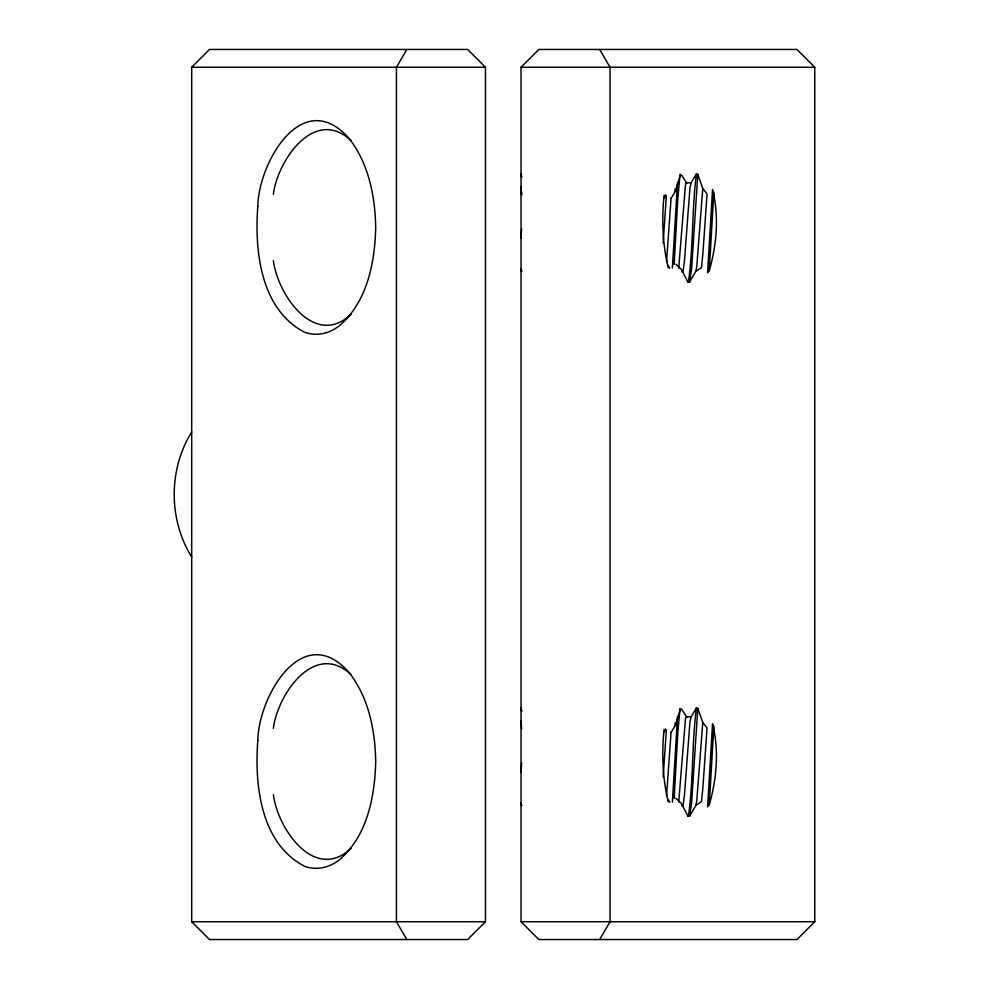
<?xml version="1.0" encoding="UTF-8"?>
<svg xmlns="http://www.w3.org/2000/svg" width="989" height="989" viewBox="0 0 989 989"><rect width="100%" height="100%" fill="white"/><g stroke="black" fill="none" stroke-linecap="round" stroke-linejoin="round"><path stroke-width="1.48" d="M713.835 192.126L709.274 270.603L707.605 272.754L712.537 189.567C719.151 215.701 716.84 244.642 709.274 270.603M713.835 726.186L709.274 804.663L707.605 806.814L712.537 723.627C719.151 749.761 716.84 778.702 709.274 804.663M521.042 238.337L521.66 228.694M521.042 772.397L521.66 762.754M674.152 264.409L677.836 198.43L680.036 174.212M674.152 798.469L677.836 732.49L680.036 708.272M663.149 242.96L666.376 195.871M663.149 777.02L666.376 729.931M671.086 197.973L666.561 261.726M672.384 268.081L677.514 182.372M671.086 732.033L666.561 795.786M672.384 802.141L677.514 716.432M664.076 195.352C661.616 219.533 662.531 244.048 668.218 267.759M664.076 729.412C661.616 753.593 662.531 778.108 668.218 801.819M681.99 271.814L682.608 272.173L683.226 270.43L684.45 261.096L689.976 187.49L691.2 182.681L696.454 173.854L697.801 174.398L702.759 188.479L696.8 266.239L695.947 271.159L689.531 282.162L687.899 282.013L681.384 269.391L675.771 264.125M681.99 805.874L682.608 806.233L683.226 804.49L684.45 795.156L689.976 721.55L691.2 716.741L696.454 707.914L697.801 708.458L702.759 722.539L696.8 800.299L695.947 805.219L689.531 816.222L687.899 816.073L681.384 803.451L675.771 798.185M678.701 268.155L685.426 185.339L686.119 182.891L691.2 182.681M678.701 802.215L685.426 719.399L686.119 716.951L691.2 716.741M697.801 174.398L691.595 269.144L689.531 282.162M697.801 708.458L691.595 803.204L689.531 816.222M696.454 173.854C691.707 209.643 693.536 246.125 688.431 281.853L687.899 282.013M696.454 707.914C691.707 743.703 693.536 780.185 688.431 815.913L687.899 816.073M273.335 194.339C277.612 160.329 314.774 106.008 351.318 140.871M273.335 728.399C277.612 694.389 314.774 640.068 351.318 674.931M671.061 198.443L675.302 191.421L680.16 175.795L681.52 175.028L686.799 183.089M671.061 732.503L675.302 725.481L680.16 709.855L681.52 709.088L686.799 717.149M664.262 198.183L665.535 194.895M664.262 732.243L665.535 728.955M406.838 49.45L396.428 67.252L396.428 921.748L406.838 939.55M599.655 939.55L610.052 921.748L610.052 67.252L599.655 49.45M191.705 67.252L209.507 49.45L467.636 49.45L485.438 67.252L485.438 921.748L467.636 939.55L209.507 939.55L191.705 921.748L191.705 67.252L485.438 67.252M521.042 67.252L538.844 49.45L796.973 49.45L814.775 67.252L814.775 921.748L796.973 939.55L538.844 939.55L521.042 921.748L521.042 67.252L814.775 67.252M351.318 314.082C314.762 348.87 277.612 294.623 273.372 260.602M351.318 848.142C314.762 882.93 277.612 828.683 273.372 794.661M695.947 271.159L701.51 267.636L702.895 253.58L707.048 193.918L702.759 188.479M695.947 805.219L701.51 801.696L702.895 787.64L707.048 727.978L702.759 722.539M191.705 921.748L485.438 921.748M521.042 921.748L814.775 921.748M668.032 265.287L669.726 268.204M668.032 799.347L669.726 802.264M521.648 271.493L521.042 268.736L521.623 271.406M521.648 805.553L521.042 802.796L521.623 805.466M521.611 177.08L521.042 173.854L521.648 177.315M521.611 711.14L521.042 707.914L521.648 711.375M675.005 189.01L675.302 191.421M675.005 723.07L675.302 725.481M521.611 194.376L521.042 186.464L521.636 194.845M521.042 720.524L521.636 728.905M191.718 557.017A106.812 92.496 -90 0 1 191.718 431.983M257.82 206.392C254.433 250.872 260.54 309.384 304.674 332.267A137.397 67.45 90 0 0 338.782 326.271C367.203 302.399 374.843 262.827 375.709 227.47C375.165 196.218 368.687 163.506 349.03 138.373C302.51 85.833 258.488 162.678 257.82 206.392M257.82 740.452C254.433 784.932 260.54 843.444 304.674 866.327A137.397 67.45 -90 0 0 338.782 860.331C367.203 836.459 374.843 796.887 375.709 761.53C375.165 730.278 368.687 697.566 349.03 672.433C302.51 619.893 258.488 696.738 257.82 740.452"/></g></svg>
